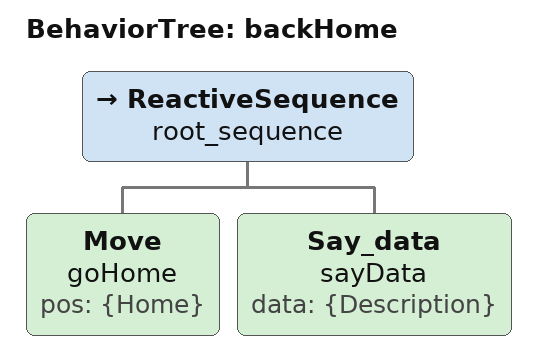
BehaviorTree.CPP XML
<root main_tree_to_execute = "backHome" >
     <BehaviorTree ID="backHome">

        <ReactiveSequence name="root_sequence">
            <Move name="goHome" pos="{Home}"/>
            <Say_data name="sayData" data="{Description}"/>
        </ReactiveSequence>

     </BehaviorTree>
 </root>
